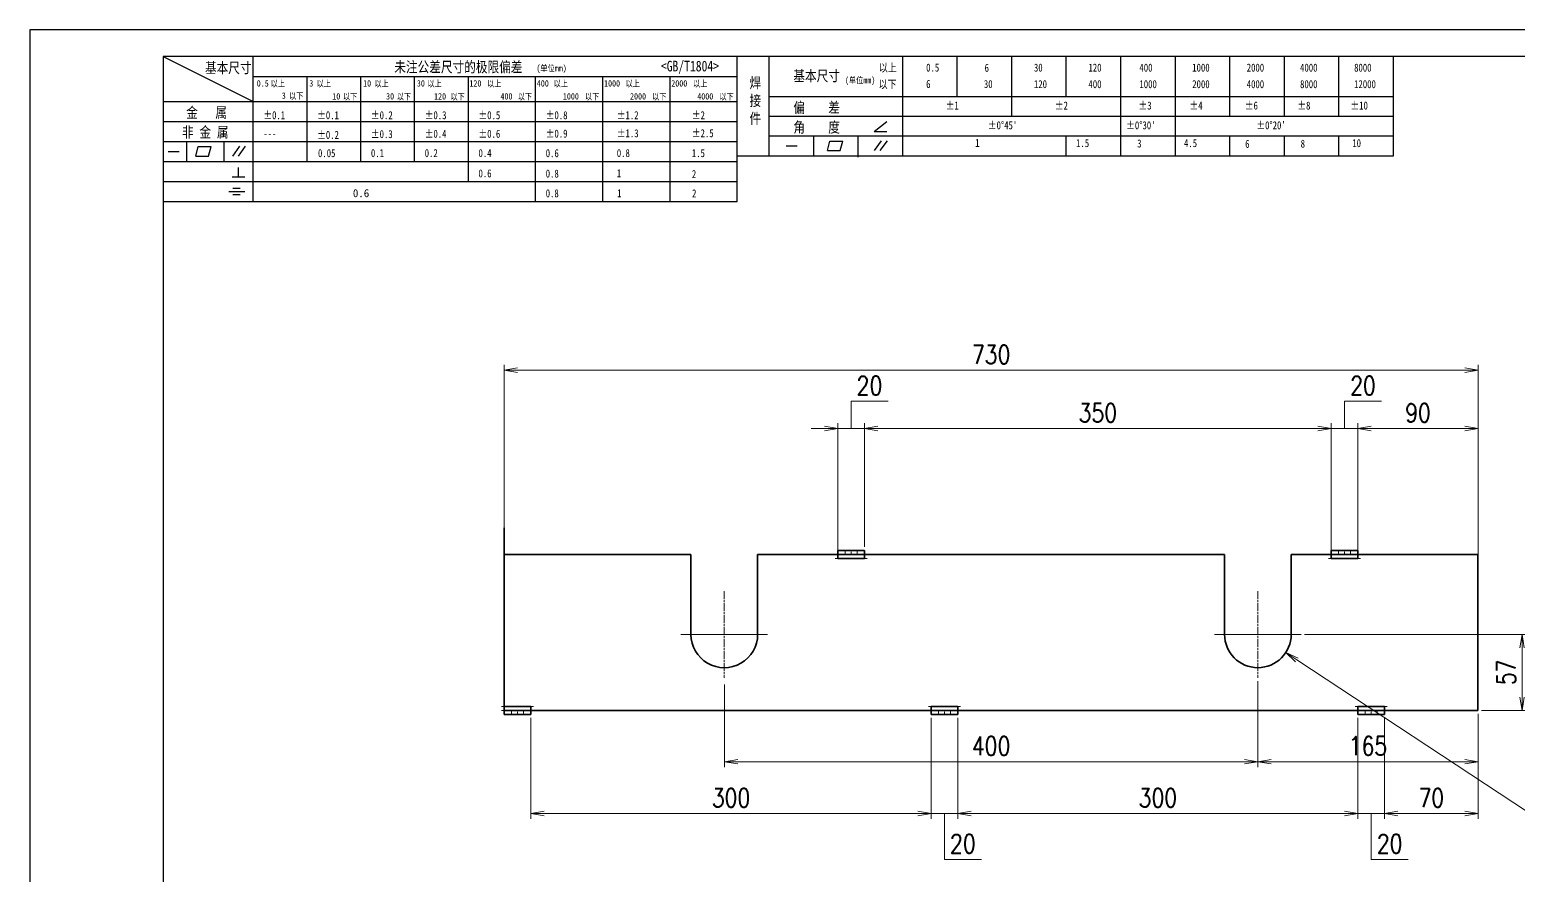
# Model space of a CAD drawing. Header units: millimetres. Extents: x 365448 to 367128, y -97739 to -95822.
# Drawn here: x 365448 to 366564, y -97185 to -96551 of the extents above; entities that cross this region are included whole.
import ezdxf

# ---------------------------------------------------------------- set-up
doc = ezdxf.new("R2010")
doc.units = ezdxf.units.MM
doc.header["$PDMODE"] = 35
doc.header["$PDSIZE"] = 5
doc.linetypes.add('AM_ISO02W050x2', pattern=[3.75, 3, -0.75])
doc.linetypes.add('AM_ISO08W050x2', pattern=[9, 6, -0.75, 1.5, -0.75])
for name, color, linetype, lineweight in [('CENTER', 2, 'AM_ISO08W050x2', 15), ('DIM', 3, 'Continuous', 20), ('DRAWING', 7, 'Continuous', 35), ('HIDDEN', 1, 'AM_ISO02W050x2', 18), ('图框', 7, 'Continuous', 15)]:
    doc.layers.add(name, color=color, linetype=linetype, lineweight=lineweight)
doc.layers.add('图\\M+19E79\\M+195B6\\M+18E9A', color=7, linetype='Continuous')
doc.styles.add('DIM', font='romans.shx', dxfattribs={"width": 0.8, "bigfont": 'bigfont.shx'})
doc.styles.add('国标', font='simfang.ttf', dxfattribs={"width": 0.8})
doc.dimstyles.new('DEH 1-4$0', dxfattribs={"dimscale": 4, "dimtxt": 3.5, "dimasz": 2.5, "dimexe": 1, "dimexo": 0.625, "dimgap": 1.2, "dimtad": 3, "dimtoh": 1, "dimdsep": 46, "dimtxsty": 'DIM', "dimblk": 'OPEN', "dimcen": 0, "dimclrd": 8, "dimclre": 8, "dimclrt": 2, "dimazin": 2, "dimtfac": 0.5, "dimtmove": 0, "dimatfit": 3, "dimldrblk": 'OPEN', "dimfxl": 0, "dimtolj": 2, "dimlwd": 13, "dimlwe": 13, "dimarcsym": 0})
doc.dimstyles.new('DEH 1-4$4', dxfattribs={"dimscale": 4, "dimtxt": 3.5, "dimasz": 2.5, "dimexe": 1, "dimexo": 0, "dimgap": 1.2, "dimtad": 3, "dimtih": 1, "dimtoh": 1, "dimdsep": 46, "dimtxsty": 'DIM', "dimblk": 'OPEN', "dimcen": 0, "dimclrd": 8, "dimclre": 8, "dimclrt": 2, "dimazin": 2, "dimtfac": 0.5, "dimtofl": 0, "dimtmove": 0, "dimatfit": 3, "dimldrblk": 'OPEN', "dimfxl": 0, "dimtolj": 2, "dimlwd": 13, "dimlwe": 13, "dimarcsym": 0})

# ---------------------------------------------------------------- blocks, each defined once
blk = doc.blocks.new('GZDEH零件A3图框V01版')
at = {"layer": 'Defpoints', "linetype": 'Continuous'}
for p, q in [((2857.49, -1549.46), (2857.49, -1846.46)), ((3277.49, -1549.46), (2857.49, -1549.46))]:
    blk.add_line(p, q, dxfattribs=at)
at = {"layer": '图\\M+19E79\\M+195B6\\M+18E9A', "linetype": 'Continuous', "lineweight": 30}
for p, q in [((2882.49, -1554.46), (2882.49, -1832.96)), ((3272.49, -1554.46), (2882.49, -1554.46))]:
    blk.add_line(p, q, dxfattribs=at)
at = {"layer": '图\\M+19E79\\M+195B6\\M+18E9A', "color": 9}
for p, q in [((2882.49, -1554.46), (2899.37, -1562.92)), ((2899.37, -1581.67), (2899.37, -1554.46)), ((2990.09, -1581.67), (2990.09, -1554.46)), ((2996.09, -1573.08), (2996.09, -1554.46)), ((3021.09, -1561.98), (3021.09, -1554.46)), ((3031.31, -1561.98), (3031.31, -1554.46)), ((3041.53, -1561.98), (3041.53, -1554.46)), ((3051.75, -1561.98), (3051.75, -1554.46)), ((3061.98, -1561.98), (3061.98, -1554.46)), ((3072.2, -1561.98), (3072.2, -1554.46)), ((3082.42, -1561.98), (3082.42, -1554.46)), ((3092.64, -1561.98), (3092.64, -1554.46)), ((3102.86, -1561.98), (3102.86, -1554.46)), ((3113.09, -1573.08), (3113.09, -1554.46)), ((2899.37, -1558.24), (2990.09, -1558.24)), ((2909.45, -1574.17), (2909.45, -1558.24)), ((2919.53, -1574.17), (2919.53, -1558.24)), ((2929.61, -1574.17), (2929.61, -1558.24)), ((2939.69, -1577.92), (2939.69, -1558.24)), ((2952.29, -1581.67), (2952.29, -1558.24)), ((2964.89, -1581.67), (2964.89, -1558.24)), ((2977.49, -1581.67), (2977.49, -1558.24)), ((2996.09, -1561.98), (3113.09, -1561.98)), ((3021.09, -1573.08), (3021.09, -1561.98)), ((3041.53, -1565.68), (3041.53, -1561.98)), ((3061.98, -1573.08), (3061.98, -1561.98)), ((3072.2, -1573.08), (3072.2, -1561.98)), ((3082.42, -1565.68), (3082.42, -1561.98)), ((3092.64, -1565.68), (3092.64, -1561.98)), ((3102.86, -1565.68), (3102.86, -1561.98)), ((2882.49, -1562.92), (2990.09, -1562.92)), ((2882.49, -1566.67), (2990.09, -1566.67)), ((2996.09, -1565.68), (3113.09, -1565.68)), ((3015.75, -1568.51), (3018.15, -1566.66)), ((2882.49, -1570.42), (2990.09, -1570.42)), ((2886.92, -1574.12), (2886.92, -1570.42)), ((2893.91, -1574.12), (2893.91, -1570.42)), ((2996.09, -1569.38), (3113.09, -1569.38)), ((3004.42, -1573.08), (3004.42, -1569.38)), ((3006.97, -1572.12), (3007.45, -1570.33)), ((3007.45, -1570.33), (3009.86, -1570.33)), ((3009.39, -1572.12), (3009.86, -1570.33)), ((3012.75, -1573.08), (3012.75, -1569.38)), ((3015.75, -1568.51), (3018.15, -1568.51)), ((3015.81, -1572.12), (3017.15, -1570.26)), ((3016.89, -1572.12), (3018.23, -1570.26)), ((3051.75, -1573.08), (3051.75, -1569.38)), ((3082.42, -1573.08), (3082.42, -1569.48)), ((3092.64, -1573.08), (3092.64, -1569.38)), ((3102.86, -1573.08), (3102.86, -1569.38)), ((2883.43, -1572.27), (2885.49, -1572.27)), ((2888.59, -1573.16), (2889.07, -1571.37)), ((2888.59, -1573.16), (2891, -1573.16)), ((2889.07, -1571.37), (2891.48, -1571.37)), ((2891, -1573.16), (2891.48, -1571.37)), ((2895.52, -1573.16), (2896.85, -1571.3)), ((2896.6, -1573.16), (2897.94, -1571.3)), ((2990.09, -1573.08), (3113.09, -1573.08)), ((2999.26, -1571.23), (3001.32, -1571.23)), ((3006.97, -1572.12), (3009.39, -1572.12)), ((3012.75, -1573.33), (3012.75, -1573.08)), ((2882.49, -1574.17), (2990.09, -1574.17)), ((2896.58, -1577.05), (2896.58, -1575.28)), ((2882.49, -1577.92), (2990.09, -1577.92)), ((2895.42, -1577.05), (2897.81, -1577.05)), ((2882.49, -1581.67), (2990.09, -1581.67)), ((2894.79, -1579.77), (2897.77, -1579.77)), ((2895.57, -1579.17), (2896.92, -1579.17)), ((2895.57, -1580.37), (2896.93, -1580.37))]:
    blk.add_line(p, q, dxfattribs=at)
at = {"layer": '图\\M+19E79\\M+195B6\\M+18E9A', "color": 9, "style": '国标', "width": 0.8}
for s, height, p in [('基本尺寸', 2, (2890.33, -1557.58)), ('未注公差尺寸的极限偏差', 2, (2925.81, -1557.44)), ('<GB/T1804>', 2, (2975.78, -1557.27)), ('以上', 1.5, (3016.64, -1557.33)), ('0.5', 1.5, (3025.49, -1557.3)), ('6', 1.5, (3036.45, -1557.34)), ('30', 1.5, (3045.69, -1557.31)), ('120', 1.5, (3055.91, -1557.31)), ('400', 1.5, (3065.46, -1557.31)), ('1000', 1.5, (3075.36, -1557.31)), ('2000', 1.5, (3085.57, -1557.31)), ('4000', 1.5, (3095.57, -1557.31)), ('8000', 1.5, (3105.7, -1557.31)), ('30', 1.2, (2930.04, -1560.11)), ('基本尺寸', 2, (3000.6, -1559.1)), ('以下', 1.5, (3016.58, -1560.43)), ('6', 1.5, (3025.49, -1560.38)), ('30', 1.5, (3036.31, -1560.39)), ('120', 1.5, (3045.69, -1560.41)), ('400', 1.5, (3055.91, -1560.41)), ('1000', 1.5, (3065.46, -1560.41)), ('2000', 1.5, (3075.36, -1560.41)), ('4000', 1.5, (3085.57, -1560.41)), ('8000', 1.5, (3095.57, -1560.41)), ('12000', 1.5, (3105.7, -1560.41)), ('金   属', 2, (2886.82, -1565.98)), ('±0.1', 1.5, (2901.27, -1566.23)), ('±0.1', 1.5, (2911.35, -1566.23)), ('±0.2', 1.5, (2921.43, -1566.23)), ('±0.3', 1.5, (2931.51, -1566.23)), ('±0.5', 1.5, (2941.59, -1566.23)), ('±0.8', 1.5, (2954.19, -1566.23)), ('±1.2', 1.5, (2967.51, -1566.23)), ('±2', 1.5, (2981.58, -1566.23)), ('偏    差', 2, (3000.6, -1565.04)), ('±1', 1.5, (3029.16, -1564.42)), ('±2', 1.5, (3049.61, -1564.42)), ('±3', 1.5, (3065.3, -1564.42)), ('±4', 1.5, (3074.85, -1564.42)), ('±6', 1.5, (3085.22, -1564.42)), ('±8', 1.5, (3095.06, -1564.42)), ('±10', 1.5, (3105.02, -1564.42)), ('非 金 属', 2, (2886.02, -1569.65)), ('角    度', 2, (3000.6, -1568.74)), ("±0%%D45'", 1.5, (3037.06, -1568.12)), ("±0%%D30'", 1.5, (3062.98, -1568.12)), ("±0%%D20'", 1.5, (3087.38, -1568.12)), ('---', 1.5, (2901.27, -1569.65)), ('±0.2', 1.5, (2911.35, -1569.92)), ('±0.3', 1.5, (2921.43, -1569.77)), ('±0.4', 1.5, (2931.51, -1569.71)), ('±0.6', 1.5, (2941.59, -1569.71)), ('±0.9', 1.5, (2954.19, -1569.68)), ('±1.3', 1.5, (2967.51, -1569.62)), ('±2.5', 1.5, (2981.58, -1569.61)), ('1', 1.5, (3034.69, -1571.43)), ('1.5', 1.5, (3053.59, -1571.46)), ('3', 1.5, (3065.05, -1571.53)), ('4.5', 1.5, (3073.82, -1571.46)), ('6', 1.5, (3085.28, -1571.6)), ('8', 1.5, (3095.68, -1571.56)), ('10', 1.5, (3105.36, -1571.47)), ('0.1', 1.5, (2921.43, -1573.34)), ('0.2', 1.5, (2931.51, -1573.33)), ('0.4', 1.5, (2941.59, -1573.33)), ('0.6', 1.5, (2954.19, -1573.35)), ('0.8', 1.5, (2967.51, -1573.33)), ('1.5', 1.5, (2981.58, -1573.34)), ('0.6', 1.5, (2941.59, -1577.14)), ('0.8', 1.5, (2954.19, -1577.17)), ('1', 1.5, (2967.51, -1577.12)), ('2', 1.5, (2981.58, -1577.26)), ('0.8', 1.5, (2954.19, -1580.87)), ('1', 1.5, (2967.59, -1580.86)), ('2', 1.5, (2981.62, -1580.89))]:
    blk.add_text(s, height=height, dxfattribs=at).set_placement(p)
at = {"layer": '图\\M+19E79\\M+195B6\\M+18E9A', "color": 9, "lineweight": 15, "style": '国标', "width": 0.8}
for s, p in [('(单位mm)', (2952.44, -1557.27)), ('0.5', (2900.03, -1560.11)), ('以上', (2902.64, -1560.16)), ('3', (2909.88, -1560.11)), ('以上', (2911.25, -1560.16)), ('10', (2919.96, -1560.11)), ('以上', (2922.09, -1560.16)), ('以上', (2932.02, -1560.16)), ('120', (2939.88, -1560.11)), ('以上', (2943.21, -1560.16)), ('400', (2952.52, -1560.11)), ('以上', (2955.68, -1560.16)), ('1000', (2965.12, -1560.11)), ('以上', (2969.16, -1560.16)), ('2000', (2977.72, -1560.11)), ('以上', (2981.8, -1560.16)), ('(单位mm)', (3010.27, -1559.51)), ('3', (2904.73, -1562.41)), ('以下', (2906.1, -1562.46)), ('10', (2914.19, -1562.54)), ('以下', (2916.18, -1562.59)), ('30', (2924.27, -1562.54)), ('以下', (2926.26, -1562.59)), ('120', (2933.26, -1562.54)), ('以下', (2936.34, -1562.59)), ('400', (2945.7, -1562.54)), ('以下', (2948.94, -1562.59)), ('1000', (2957.41, -1562.54)), ('以下', (2961.54, -1562.59)), ('2000', (2969.99, -1562.54)), ('以下', (2974.14, -1562.59)), ('4000', (2982.59, -1562.54)), ('以下', (2986.74, -1562.59))]:
    blk.add_text(s, height=1.2, dxfattribs=at).set_placement(p)
at = {"layer": '图\\M+19E79\\M+195B6\\M+18E9A', "color": 9, "lineweight": 13, "style": '国标'}
blk.add_text('0.6', height=1.5, dxfattribs=at).set_placement((2918.05, -1580.85))
at = {"layer": '图\\M+19E79\\M+195B6\\M+18E9A', "color": 9, "style": '国标'}
for s, insert, char_height, width, attachment_point in [('焊\\P接\\P件', (2992.39, -1558.41), 2, 3.1877, 1), ('0.05', (2911.51, -1573.37), 1.5, 5.1982, 7)]:
    blk.add_mtext(s, dxfattribs=dict(at, insert=insert, char_height=char_height, width=width, attachment_point=attachment_point))
blk = doc.blocks.new('_Open')
at = {"color": 0, "linetype": 'ByBlock', "lineweight": -2}
for p, q in [((-1, 0.17), (0, 0)), ((-1, -0.17), (0, 0)), ((0, 0), (-1, 0))]:
    blk.add_line(p, q, dxfattribs=at)
blk = doc.blocks.new('*D6')
at = {"layer": 'Defpoints', "color": 0, "transparency": 16777216}
for p in [(365804, -96806.2), (365804, -96956.7), (366534, -96956.7)]:
    blk.add_point(p, dxfattribs=at)
at = {"layer": 'DIM', "color": 8, "lineweight": 13, "transparency": 16777216}
for p, q in [((365804, -96954.2), (365804, -96802.2)), ((366524, -96806.2), (365814, -96806.2)), ((366534, -96954.2), (366534, -96802.2))]:
    blk.add_line(p, q, dxfattribs=at)
at = {"layer": 'DIM', "color": 8, "lineweight": 13, "transparency": 16777216, "xscale": 10, "yscale": 10, "zscale": 10, "rotation": 180}
blk.add_blockref('_Open', (365804, -96806.2), dxfattribs=at)
at = {"layer": 'DIM', "color": 8, "lineweight": 13, "transparency": 16777216, "xscale": 10, "yscale": 10, "zscale": 10}
blk.add_blockref('_Open', (366534, -96806.2), dxfattribs=at)
at = {"layer": 'DIM', "color": 2, "transparency": 16777216, "insert": (366169, -96794.4), "char_height": 14, "attachment_point": 5, "style": 'DIM'}
blk.add_mtext('\\A2;730', dxfattribs=at)
blk = doc.blocks.new('*D7')
at = {"layer": 'Defpoints', "color": 0, "transparency": 16777216}
for p in [(366444, -96849.9), (366444, -96943.7), (366534, -96956.7)]:
    blk.add_point(p, dxfattribs=at)
at = {"layer": 'DIM', "color": 8, "lineweight": 13, "transparency": 16777216}
for p, q in [((366444, -96941.2), (366444, -96845.9)), ((366534, -96954.2), (366534, -96845.9)), ((366524, -96849.9), (366454, -96849.9))]:
    blk.add_line(p, q, dxfattribs=at)
at = {"layer": 'DIM', "color": 8, "lineweight": 13, "transparency": 16777216, "xscale": 10, "yscale": 10, "zscale": 10, "rotation": 180}
blk.add_blockref('_Open', (366444, -96849.9), dxfattribs=at)
at = {"layer": 'DIM', "color": 8, "lineweight": 13, "transparency": 16777216, "xscale": 10, "yscale": 10, "zscale": 10}
blk.add_blockref('_Open', (366534, -96849.9), dxfattribs=at)
at = {"layer": 'DIM', "color": 2, "transparency": 16777216, "insert": (366489, -96838.1), "char_height": 14, "attachment_point": 5, "style": 'DIM'}
blk.add_mtext('\\A2;90', dxfattribs=at)
blk = doc.blocks.new('*D8')
at = {"layer": 'Defpoints', "color": 0, "transparency": 16777216}
for p in [(366424, -96849.9), (366424, -96943.7), (366444, -96943.7)]:
    blk.add_point(p, dxfattribs=at)
at = {"layer": 'DIM', "color": 8, "lineweight": 13, "transparency": 16777216}
for p, q in [((366434, -96849.9), (366434, -96829.5)), ((366434, -96829.5), (366461.7, -96829.5)), ((366424, -96941.2), (366424, -96845.9)), ((366444, -96941.2), (366444, -96845.9)), ((366414, -96849.9), (366404, -96849.9)), ((366444, -96849.9), (366424, -96849.9)), ((366444, -96849.9), (366424, -96849.9)), ((366454, -96849.9), (366464, -96849.9))]:
    blk.add_line(p, q, dxfattribs=at)
at = {"layer": 'DIM', "color": 8, "lineweight": 13, "transparency": 16777216, "xscale": 10, "yscale": 10, "zscale": 10}
blk.add_blockref('_Open', (366424, -96849.9), dxfattribs=at)
at = {"layer": 'DIM', "color": 8, "lineweight": 13, "transparency": 16777216, "xscale": 10, "yscale": 10, "zscale": 10, "rotation": 180}
blk.add_blockref('_Open', (366444, -96849.9), dxfattribs=at)
at = {"layer": 'DIM', "color": 2, "transparency": 16777216, "insert": (366447.8, -96817.7), "char_height": 14, "attachment_point": 5, "style": 'DIM'}
blk.add_mtext('\\A2;20', dxfattribs=at)
blk = doc.blocks.new('*D9')
at = {"layer": 'Defpoints', "color": 0, "transparency": 16777216}
for p in [(366074, -96849.9), (366074, -96941.2), (366424, -96943.7)]:
    blk.add_point(p, dxfattribs=at)
at = {"layer": 'DIM', "color": 8, "lineweight": 13, "transparency": 16777216}
for p, q in [((366074, -96938.7), (366074, -96845.9)), ((366424, -96941.2), (366424, -96845.9)), ((366414, -96849.9), (366084, -96849.9))]:
    blk.add_line(p, q, dxfattribs=at)
at = {"layer": 'DIM', "color": 8, "lineweight": 13, "transparency": 16777216, "xscale": 10, "yscale": 10, "zscale": 10, "rotation": 180}
blk.add_blockref('_Open', (366074, -96849.9), dxfattribs=at)
at = {"layer": 'DIM', "color": 8, "lineweight": 13, "transparency": 16777216, "xscale": 10, "yscale": 10, "zscale": 10}
blk.add_blockref('_Open', (366424, -96849.9), dxfattribs=at)
at = {"layer": 'DIM', "color": 2, "transparency": 16777216, "insert": (366249, -96838.1), "char_height": 14, "attachment_point": 5, "style": 'DIM'}
blk.add_mtext('\\A2;350', dxfattribs=at)
blk = doc.blocks.new('*D10')
at = {"layer": 'Defpoints', "color": 0, "transparency": 16777216}
for p in [(366054, -96849.9), (366054, -96943.7), (366074, -96941.2)]:
    blk.add_point(p, dxfattribs=at)
at = {"layer": 'DIM', "color": 8, "lineweight": 13, "transparency": 16777216}
for p, q in [((366064, -96849.9), (366064, -96829.5)), ((366064, -96829.5), (366091.7, -96829.5)), ((366054, -96941.2), (366054, -96845.9)), ((366074, -96938.7), (366074, -96845.9)), ((366044, -96849.9), (366034, -96849.9)), ((366074, -96849.9), (366054, -96849.9)), ((366074, -96849.9), (366054, -96849.9)), ((366084, -96849.9), (366094, -96849.9))]:
    blk.add_line(p, q, dxfattribs=at)
at = {"layer": 'DIM', "color": 8, "lineweight": 13, "transparency": 16777216, "xscale": 10, "yscale": 10, "zscale": 10}
blk.add_blockref('_Open', (366054, -96849.9), dxfattribs=at)
at = {"layer": 'DIM', "color": 8, "lineweight": 13, "transparency": 16777216, "xscale": 10, "yscale": 10, "zscale": 10, "rotation": 180}
blk.add_blockref('_Open', (366074, -96849.9), dxfattribs=at)
at = {"layer": 'DIM', "color": 2, "transparency": 16777216, "insert": (366077.8, -96817.7), "char_height": 14, "attachment_point": 5, "style": 'DIM'}
blk.add_mtext('\\A2;20', dxfattribs=at)
blk = doc.blocks.new('*D11')
at = {"layer": 'Defpoints', "color": 0, "transparency": 16777216}
for p in [(366464, -97064.3), (366534, -97061.3), (366464, -97138.7)]:
    blk.add_point(p, dxfattribs=at)
at = {"layer": 'DIM', "color": 8, "lineweight": 13, "transparency": 16777216}
for p, q in [((366464, -97066.8), (366464, -97142.7)), ((366534, -97063.8), (366534, -97142.7)), ((366524, -97138.7), (366474, -97138.7))]:
    blk.add_line(p, q, dxfattribs=at)
at = {"layer": 'DIM', "color": 8, "lineweight": 13, "transparency": 16777216, "xscale": 10, "yscale": 10, "zscale": 10, "rotation": 180}
blk.add_blockref('_Open', (366464, -97138.7), dxfattribs=at)
at = {"layer": 'DIM', "color": 8, "lineweight": 13, "transparency": 16777216, "xscale": 10, "yscale": 10, "zscale": 10}
blk.add_blockref('_Open', (366534, -97138.7), dxfattribs=at)
at = {"layer": 'DIM', "color": 2, "transparency": 16777216, "insert": (366499, -97126.9), "char_height": 14, "attachment_point": 5, "style": 'DIM'}
blk.add_mtext('\\A2;70', dxfattribs=at)
blk = doc.blocks.new('*D12')
at = {"layer": 'Defpoints', "color": 0, "transparency": 16777216}
for p in [(366444, -97064.3), (366464, -97064.3), (366444, -97138.7)]:
    blk.add_point(p, dxfattribs=at)
at = {"layer": 'DIM', "color": 8, "lineweight": 13, "transparency": 16777216}
for p, q in [((366444, -97066.8), (366444, -97142.7)), ((366464, -97066.8), (366464, -97142.7)), ((366434, -97138.7), (366424, -97138.7)), ((366464, -97138.7), (366444, -97138.7)), ((366464, -97138.7), (366444, -97138.7)), ((366454, -97138.7), (366454, -97173.1)), ((366474, -97138.7), (366484, -97138.7)), ((366454, -97173.1), (366481.7, -97173.1))]:
    blk.add_line(p, q, dxfattribs=at)
at = {"layer": 'DIM', "color": 8, "lineweight": 13, "transparency": 16777216, "xscale": 10, "yscale": 10, "zscale": 10}
blk.add_blockref('_Open', (366444, -97138.7), dxfattribs=at)
at = {"layer": 'DIM', "color": 8, "lineweight": 13, "transparency": 16777216, "xscale": 10, "yscale": 10, "zscale": 10, "rotation": 180}
blk.add_blockref('_Open', (366464, -97138.7), dxfattribs=at)
at = {"layer": 'DIM', "color": 2, "transparency": 16777216, "insert": (366467.8, -97161.3), "char_height": 14, "attachment_point": 5, "style": 'DIM'}
blk.add_mtext('\\A2;20', dxfattribs=at)
blk = doc.blocks.new('*D13')
at = {"layer": 'Defpoints', "color": 0, "transparency": 16777216}
for p in [(366144, -97064.3), (366444, -97064.3), (366144, -97138.7)]:
    blk.add_point(p, dxfattribs=at)
at = {"layer": 'DIM', "color": 8, "lineweight": 13, "transparency": 16777216}
for p, q in [((366144, -97066.8), (366144, -97142.7)), ((366444, -97066.8), (366444, -97142.7)), ((366434, -97138.7), (366154, -97138.7))]:
    blk.add_line(p, q, dxfattribs=at)
at = {"layer": 'DIM', "color": 8, "lineweight": 13, "transparency": 16777216, "xscale": 10, "yscale": 10, "zscale": 10, "rotation": 180}
blk.add_blockref('_Open', (366144, -97138.7), dxfattribs=at)
at = {"layer": 'DIM', "color": 8, "lineweight": 13, "transparency": 16777216, "xscale": 10, "yscale": 10, "zscale": 10}
blk.add_blockref('_Open', (366444, -97138.7), dxfattribs=at)
at = {"layer": 'DIM', "color": 2, "transparency": 16777216, "insert": (366294, -97126.9), "char_height": 14, "attachment_point": 5, "style": 'DIM'}
blk.add_mtext('\\A2;300', dxfattribs=at)
blk = doc.blocks.new('*D14')
at = {"layer": 'Defpoints', "color": 0, "transparency": 16777216}
for p in [(366124, -97064.3), (366144, -97064.3), (366124, -97138.7)]:
    blk.add_point(p, dxfattribs=at)
at = {"layer": 'DIM', "color": 8, "lineweight": 13, "transparency": 16777216}
for p, q in [((366124, -97066.8), (366124, -97142.7)), ((366144, -97066.8), (366144, -97142.7)), ((366114, -97138.7), (366104, -97138.7)), ((366144, -97138.7), (366124, -97138.7)), ((366144, -97138.7), (366124, -97138.7)), ((366134, -97138.7), (366134, -97173.1)), ((366154, -97138.7), (366164, -97138.7)), ((366134, -97173.1), (366161.7, -97173.1))]:
    blk.add_line(p, q, dxfattribs=at)
at = {"layer": 'DIM', "color": 8, "lineweight": 13, "transparency": 16777216, "xscale": 10, "yscale": 10, "zscale": 10}
blk.add_blockref('_Open', (366124, -97138.7), dxfattribs=at)
at = {"layer": 'DIM', "color": 8, "lineweight": 13, "transparency": 16777216, "xscale": 10, "yscale": 10, "zscale": 10, "rotation": 180}
blk.add_blockref('_Open', (366144, -97138.7), dxfattribs=at)
at = {"layer": 'DIM', "color": 2, "transparency": 16777216, "insert": (366147.8, -97161.3), "char_height": 14, "attachment_point": 5, "style": 'DIM'}
blk.add_mtext('\\A2;20', dxfattribs=at)
blk = doc.blocks.new('*D15')
at = {"layer": 'Defpoints', "color": 0, "transparency": 16777216}
for p in [(365824, -97064.3), (366124, -97064.3), (365824, -97138.7)]:
    blk.add_point(p, dxfattribs=at)
at = {"layer": 'DIM', "color": 8, "lineweight": 13, "transparency": 16777216}
for p, q in [((365824, -97066.8), (365824, -97142.7)), ((366124, -97066.8), (366124, -97142.7)), ((366114, -97138.7), (365834, -97138.7))]:
    blk.add_line(p, q, dxfattribs=at)
at = {"layer": 'DIM', "color": 8, "lineweight": 13, "transparency": 16777216, "xscale": 10, "yscale": 10, "zscale": 10, "rotation": 180}
blk.add_blockref('_Open', (365824, -97138.7), dxfattribs=at)
at = {"layer": 'DIM', "color": 8, "lineweight": 13, "transparency": 16777216, "xscale": 10, "yscale": 10, "zscale": 10}
blk.add_blockref('_Open', (366124, -97138.7), dxfattribs=at)
at = {"layer": 'DIM', "color": 2, "transparency": 16777216, "insert": (365974, -97126.9), "char_height": 14, "attachment_point": 5, "style": 'DIM'}
blk.add_mtext('\\A2;300', dxfattribs=at)
blk = doc.blocks.new('*D16')
at = {"layer": 'Defpoints', "color": 0, "transparency": 16777216}
for p in [(366369, -97036.8), (366534, -97061.3), (366534, -97099.8)]:
    blk.add_point(p, dxfattribs=at)
at = {"layer": 'DIM', "color": 8, "lineweight": 13, "transparency": 16777216}
for p, q in [((366369, -97039.3), (366369, -97103.8)), ((366534, -97063.8), (366534, -97103.8)), ((366379, -97099.8), (366524, -97099.8))]:
    blk.add_line(p, q, dxfattribs=at)
at = {"layer": 'DIM', "color": 8, "lineweight": 13, "transparency": 16777216, "xscale": 10, "yscale": 10, "zscale": 10, "rotation": 180}
blk.add_blockref('_Open', (366369, -97099.8), dxfattribs=at)
at = {"layer": 'DIM', "color": 8, "lineweight": 13, "transparency": 16777216, "xscale": 10, "yscale": 10, "zscale": 10}
blk.add_blockref('_Open', (366534, -97099.8), dxfattribs=at)
at = {"layer": 'DIM', "color": 2, "transparency": 16777216, "insert": (366451.5, -97088), "char_height": 14, "attachment_point": 5, "style": 'DIM'}
blk.add_mtext('\\A2;165', dxfattribs=at)
blk = doc.blocks.new('*D17')
at = {"layer": 'Defpoints', "color": 0, "transparency": 16777216}
for p in [(365969, -97039.3), (366369, -97039.3), (365969, -97099.8)]:
    blk.add_point(p, dxfattribs=at)
at = {"layer": 'DIM', "color": 8, "lineweight": 13, "transparency": 16777216}
for p, q in [((365969, -97041.8), (365969, -97103.8)), ((366369, -97041.8), (366369, -97103.8)), ((366359, -97099.8), (365979, -97099.8))]:
    blk.add_line(p, q, dxfattribs=at)
at = {"layer": 'DIM', "color": 8, "lineweight": 13, "transparency": 16777216, "xscale": 10, "yscale": 10, "zscale": 10, "rotation": 180}
blk.add_blockref('_Open', (365969, -97099.8), dxfattribs=at)
at = {"layer": 'DIM', "color": 8, "lineweight": 13, "transparency": 16777216, "xscale": 10, "yscale": 10, "zscale": 10}
blk.add_blockref('_Open', (366369, -97099.8), dxfattribs=at)
at = {"layer": 'DIM', "color": 2, "transparency": 16777216, "insert": (366169, -97088), "char_height": 14, "attachment_point": 5, "style": 'DIM'}
blk.add_mtext('\\A2;400', dxfattribs=at)
blk = doc.blocks.new('*D18')
at = {"layer": 'Defpoints', "color": 0, "transparency": 16777216}
for p in [(366369, -97004.3), (366389.8, -97018)]:
    blk.add_point(p, dxfattribs=at)
at = {"layer": 'DIM', "color": 8, "lineweight": 13, "transparency": 16777216}
for p, q in [((366571.8, -97138), (366398.2, -97023.5)), ((366630.5, -97138), (366571.8, -97138))]:
    blk.add_line(p, q, dxfattribs=at)
at = {"layer": 'DIM', "color": 8, "lineweight": 13, "transparency": 16777216, "xscale": 10, "yscale": 10, "zscale": 10, "rotation": 146.6122581976192}
blk.add_blockref('_Open', (366389.8, -97018), dxfattribs=at)
at = {"layer": 'DIM', "color": 2, "transparency": 16777216, "insert": (366603.6, -97126.2), "char_height": 14, "attachment_point": 5, "style": 'DIM'}
blk.add_mtext('\\A2;{\\Fromans,bigfont|c134;2-}R25', dxfattribs=at)
blk = doc.blocks.new('*D27')
at = {"layer": 'Defpoints', "color": 0, "transparency": 16777216}
for p in [(366401.5, -97004.3), (366534, -97061.3), (366567, -97061.3)]:
    blk.add_point(p, dxfattribs=at)
at = {"layer": 'DIM', "color": 8, "lineweight": 13, "transparency": 16777216}
for p, q in [((366404, -97004.3), (366571, -97004.3)), ((366567, -97014.3), (366567, -97051.3)), ((366536.5, -97061.3), (366571, -97061.3))]:
    blk.add_line(p, q, dxfattribs=at)
at = {"layer": 'DIM', "color": 8, "lineweight": 13, "transparency": 16777216, "xscale": 10, "yscale": 10, "zscale": 10}
for p, rotation in [((366567, -97004.3), 90), ((366567, -97061.3), 270)]:
    blk.add_blockref('_Open', p, dxfattribs=dict(at, rotation=rotation))
at = {"layer": 'DIM', "color": 2, "transparency": 16777216, "insert": (366555.2, -97032.8), "char_height": 14, "attachment_point": 5, "rotation": 90, "style": 'DIM'}
blk.add_mtext('\\A2;57', dxfattribs=at)

msp = doc.modelspace()

# ---------------------------------------------------------------- linework, layer by layer
at = {"layer": 'CENTER'}
for p, q in [((366051.956, -96944.262), (366075.956, -96944.262)), ((366051.956, -96944.262), (366075.956, -96944.262)), ((366421.956, -96944.262), (366445.956, -96944.262)), ((366421.956, -96944.262), (366445.956, -96944.262)), ((366075.956, -96947.262), (366051.955, -96947.262)), ((366075.956, -96947.262), (366051.956, -96947.262)), ((366445.956, -96947.262), (366421.955, -96947.262)), ((366445.956, -96947.262), (366421.956, -96947.262)), ((365968.956, -96971.762), (365968.956, -97036.762)), ((365968.956, -96971.762), (365968.956, -97036.762)), ((365968.956, -96971.762), (365968.956, -97036.762)), ((366368.956, -96971.762), (366368.956, -97036.762)), ((366368.956, -96971.762), (366368.956, -97036.762)), ((366368.956, -96971.762), (366368.956, -97036.762)), ((366001.456, -97004.262), (365936.456, -97004.262)), ((366001.456, -97004.262), (365936.456, -97004.262)), ((365936.456, -97004.262), (366001.456, -97004.262)), ((366401.456, -97004.262), (366336.456, -97004.262)), ((366401.456, -97004.262), (366336.456, -97004.262)), ((366336.456, -97004.262), (366401.456, -97004.262)), ((365801.956, -97058.262), (365825.956, -97058.262)), ((365801.956, -97058.262), (365825.956, -97058.262)), ((365801.956, -97058.262), (365825.956, -97058.262)), ((366121.956, -97058.262), (366145.956, -97058.262)), ((366121.956, -97058.262), (366145.956, -97058.262)), ((366121.956, -97058.262), (366145.956, -97058.262)), ((366441.956, -97058.262), (366465.956, -97058.262)), ((366441.956, -97058.262), (366465.956, -97058.262)), ((366441.956, -97058.262), (366465.956, -97058.262)), ((365825.956, -97061.262), (365801.955, -97061.262)), ((365825.956, -97061.262), (365801.955, -97061.262)), ((365825.956, -97061.262), (365801.956, -97061.262)), ((366121.956, -97061.262), (366145.956, -97061.262)), ((366121.956, -97061.262), (366145.956, -97061.262)), ((366121.956, -97061.262), (366145.956, -97061.262)), ((366441.956, -97061.262), (366465.956, -97061.262)), ((366441.956, -97061.262), (366465.956, -97061.262)), ((366441.956, -97061.262), (366465.956, -97061.262))]:
    msp.add_line(p, q, dxfattribs=at)
at = {"layer": 'CENTER', "ltscale": 0.090001}
for p, q in [((366063.956, -96944.562), (366063.956, -96940.962)), ((366063.956, -96944.562), (366063.956, -96940.962)), ((366433.956, -96944.562), (366433.956, -96940.962)), ((366433.956, -96944.562), (366433.956, -96940.962))]:
    msp.add_line(p, q, dxfattribs=at)
at = {"layer": 'CENTER', "ltscale": 0.089999}
for p, q in [((365813.956, -97064.562), (365813.956, -97060.962)), ((365813.956, -97064.562), (365813.956, -97060.962)), ((365813.956, -97064.562), (365813.956, -97060.962)), ((366133.956, -97064.562), (366133.956, -97060.962)), ((366133.956, -97064.562), (366133.956, -97060.962)), ((366133.956, -97064.562), (366133.956, -97060.962)), ((366453.956, -97064.562), (366453.956, -97060.962)), ((366453.956, -97064.562), (366453.956, -97060.962)), ((366453.956, -97064.562), (366453.956, -97060.962))]:
    msp.add_line(p, q, dxfattribs=at)
at = {"layer": 'DRAWING'}
for p, q in [((365803.956, -97061.262), (365803.956, -96924.262)), ((365803.956, -96944.262), (365803.956, -97061.262)), ((365943.956, -96944.262), (365803.956, -96944.262)), ((365803.956, -96944.262), (365803.956, -97058.262)), ((365943.956, -96944.262), (365803.956, -96944.262)), ((365943.956, -97004.262), (365943.956, -96944.262)), ((365943.956, -97004.262), (365943.956, -96944.262)), ((366053.956, -96944.262), (365993.956, -96944.262)), ((365993.956, -97004.262), (365993.956, -96944.262)), ((365993.956, -97004.262), (365993.956, -96944.262)), ((366053.956, -96944.262), (365993.956, -96944.262)), ((366073.956, -96941.262), (366053.956, -96941.262)), ((366053.956, -96941.262), (366073.956, -96941.262)), ((366073.956, -96944.262), (366053.956, -96944.262)), ((366073.956, -96944.262), (366053.956, -96944.262)), ((366343.956, -96944.262), (366073.956, -96944.262)), ((366343.956, -96944.262), (366073.956, -96944.262)), ((366343.956, -97004.262), (366343.956, -96944.262)), ((366343.956, -97004.262), (366343.956, -96944.262)), ((366423.956, -96944.262), (366393.956, -96944.262)), ((366393.956, -97004.262), (366393.956, -96944.262)), ((366393.956, -97004.262), (366393.956, -96944.262)), ((366423.956, -96944.262), (366393.956, -96944.262)), ((366443.956, -96941.262), (366423.956, -96941.262)), ((366423.956, -96941.262), (366443.956, -96941.262)), ((366443.956, -96944.262), (366423.956, -96944.262)), ((366443.956, -96944.262), (366423.956, -96944.262)), ((366533.956, -96944.262), (366443.956, -96944.262)), ((366533.956, -96944.262), (366443.956, -96944.262)), ((366533.956, -97061.262), (366533.956, -96944.262)), ((366533.956, -97061.262), (366533.956, -96944.262)), ((366073.956, -96947.262), (366053.956, -96947.262)), ((366443.956, -96947.262), (366423.956, -96947.262)), ((365803.956, -97058.262), (365823.956, -97058.262)), ((366143.956, -97058.262), (366123.956, -97058.262)), ((366463.956, -97058.262), (366443.956, -97058.262)), ((365823.956, -97061.262), (365803.956, -97061.262)), ((365823.956, -97061.262), (365803.956, -97061.262)), ((365803.956, -97061.262), (365823.956, -97061.262)), ((365823.956, -97064.262), (365803.956, -97064.262)), ((365823.956, -97064.262), (365803.956, -97064.262)), ((365803.956, -97064.262), (365823.956, -97064.262)), ((365823.956, -97061.262), (366123.956, -97061.262)), ((365823.956, -97061.262), (366123.956, -97061.262)), ((366123.956, -97061.262), (365823.956, -97061.262)), ((366123.956, -97061.262), (366143.956, -97061.262)), ((366123.956, -97061.262), (366143.956, -97061.262)), ((366123.956, -97061.262), (366143.956, -97061.262)), ((366123.956, -97064.262), (366143.956, -97064.262)), ((366123.956, -97064.262), (366143.956, -97064.262)), ((366143.956, -97064.262), (366123.956, -97064.262)), ((366143.956, -97061.262), (366443.956, -97061.262)), ((366143.956, -97061.262), (366443.956, -97061.262)), ((366443.956, -97061.262), (366143.956, -97061.262)), ((366443.956, -97061.262), (366463.956, -97061.262)), ((366443.956, -97061.262), (366463.956, -97061.262)), ((366443.956, -97061.262), (366463.956, -97061.262)), ((366443.956, -97064.262), (366463.956, -97064.262)), ((366443.956, -97064.262), (366463.956, -97064.262)), ((366463.956, -97064.262), (366443.956, -97064.262)), ((366463.956, -97061.262), (366533.956, -97061.262)), ((366463.956, -97061.262), (366533.956, -97061.262)), ((366533.956, -97061.262), (366463.956, -97061.262))]:
    msp.add_line(p, q, dxfattribs=at)
at = {"layer": 'DRAWING', "ltscale": 0.075}
for p, q in [((366053.956, -96944.262), (366053.956, -96941.262)), ((366053.956, -96941.262), (366053.956, -96944.262)), ((366053.956, -96944.262), (366053.956, -96947.262)), ((366073.956, -96944.262), (366073.956, -96941.262)), ((366073.956, -96941.262), (366073.956, -96944.262)), ((366073.956, -96944.262), (366073.956, -96947.262)), ((366423.956, -96944.262), (366423.956, -96941.262)), ((366423.956, -96941.262), (366423.956, -96944.262)), ((366423.956, -96944.262), (366423.956, -96947.262)), ((366443.956, -96944.262), (366443.956, -96941.262)), ((366443.956, -96941.262), (366443.956, -96944.262)), ((366443.956, -96944.262), (366443.956, -96947.262)), ((365803.956, -97061.262), (365803.956, -97058.262)), ((365823.956, -97061.262), (365823.956, -97058.262)), ((366123.956, -97058.262), (366123.956, -97061.262)), ((366143.956, -97061.262), (366143.956, -97058.262)), ((366443.956, -97058.262), (366443.956, -97061.262)), ((366463.956, -97061.262), (366463.956, -97058.262)), ((365803.956, -97061.262), (365803.956, -97064.262)), ((365803.956, -97061.262), (365803.956, -97064.262)), ((365803.956, -97061.262), (365803.956, -97064.262)), ((365823.956, -97061.262), (365823.956, -97064.262)), ((365823.956, -97061.262), (365823.956, -97064.262)), ((365823.956, -97061.262), (365823.956, -97064.262)), ((366123.956, -97064.262), (366123.956, -97061.262)), ((366123.956, -97064.262), (366123.956, -97061.262)), ((366123.956, -97061.262), (366123.956, -97064.262)), ((366143.956, -97061.262), (366143.956, -97064.262)), ((366143.956, -97061.262), (366143.956, -97064.262)), ((366143.956, -97061.262), (366143.956, -97064.262)), ((366443.956, -97064.262), (366443.956, -97061.262)), ((366443.956, -97064.262), (366443.956, -97061.262)), ((366443.956, -97061.262), (366443.956, -97064.262)), ((366463.956, -97061.262), (366463.956, -97064.262)), ((366463.956, -97061.262), (366463.956, -97064.262)), ((366463.956, -97061.262), (366463.956, -97064.262))]:
    msp.add_line(p, q, dxfattribs=at)
at = {"layer": 'DRAWING'}
for centre, start, end in [((365968.956, -97004.262), 179.999995, 0), ((365968.956, -97004.262), 179.999995, 0), ((365968.956, -97004.262), 180, 0.000005), ((366368.956, -97004.262), 180.000005, 0), ((366368.956, -97004.262), 180.000005, 0), ((366368.956, -97004.262), 180, 359.999995)]:
    msp.add_arc(centre, 25, start, end, dxfattribs=at)
at = {"layer": 'HIDDEN'}
for p, q in [((366073.956, -96944.262), (366053.956, -96944.262)), ((366073.956, -96944.262), (366053.956, -96944.262)), ((366443.956, -96944.262), (366423.956, -96944.262)), ((366443.956, -96944.262), (366423.956, -96944.262)), ((366073.956, -96947.262), (366053.956, -96947.262)), ((366443.956, -96947.262), (366423.956, -96947.262)), ((365803.956, -97058.262), (365823.956, -97058.262)), ((365803.956, -97058.262), (365823.956, -97058.262)), ((366143.956, -97058.262), (366123.956, -97058.262)), ((366143.956, -97058.262), (366123.956, -97058.262)), ((366463.956, -97058.262), (366443.956, -97058.262)), ((366463.956, -97058.262), (366443.956, -97058.262)), ((365803.956, -97061.262), (365823.956, -97061.262)), ((365803.956, -97061.262), (365823.956, -97061.262)), ((365823.956, -97061.262), (365803.956, -97061.262)), ((366123.956, -97061.262), (366143.956, -97061.262)), ((366123.956, -97061.262), (366143.956, -97061.262)), ((366123.956, -97061.262), (366143.956, -97061.262)), ((366443.956, -97061.262), (366463.956, -97061.262)), ((366443.956, -97061.262), (366463.956, -97061.262)), ((366443.956, -97061.262), (366463.956, -97061.262))]:
    msp.add_line(p, q, dxfattribs=at)
at = {"layer": 'HIDDEN', "ltscale": 0.075}
for p, q in [((366053.956, -96944.262), (366053.956, -96947.262)), ((366059.456, -96944.262), (366059.456, -96941.262)), ((366059.456, -96944.262), (366059.456, -96941.262)), ((366068.456, -96944.262), (366068.456, -96941.262)), ((366068.456, -96944.262), (366068.456, -96941.262)), ((366073.956, -96944.262), (366073.956, -96947.262)), ((366423.956, -96944.262), (366423.956, -96947.262)), ((366429.456, -96944.262), (366429.456, -96941.262)), ((366429.456, -96944.262), (366429.456, -96941.262)), ((366438.456, -96944.262), (366438.456, -96941.262)), ((366438.456, -96944.262), (366438.456, -96941.262)), ((366443.956, -96944.262), (366443.956, -96947.262)), ((365823.956, -97058.262), (365823.956, -97061.262)), ((365823.956, -97058.262), (365823.956, -97061.262)), ((366123.956, -97061.262), (366123.956, -97058.262)), ((366123.956, -97061.262), (366123.956, -97058.262)), ((366143.956, -97061.262), (366143.956, -97058.262)), ((366143.956, -97061.262), (366143.956, -97058.262)), ((366443.956, -97061.262), (366443.956, -97058.262)), ((366443.956, -97061.262), (366443.956, -97058.262)), ((366463.956, -97061.262), (366463.956, -97058.262)), ((366463.956, -97061.262), (366463.956, -97058.262)), ((365809.456, -97064.262), (365809.456, -97061.262)), ((365809.456, -97064.262), (365809.456, -97061.262)), ((365809.456, -97064.262), (365809.456, -97061.262)), ((365818.456, -97064.262), (365818.456, -97061.262)), ((365818.456, -97064.262), (365818.456, -97061.262)), ((365818.456, -97064.262), (365818.456, -97061.262)), ((366129.456, -97064.262), (366129.456, -97061.262)), ((366129.456, -97064.262), (366129.456, -97061.262)), ((366129.456, -97064.262), (366129.456, -97061.262)), ((366138.456, -97064.262), (366138.456, -97061.262)), ((366138.456, -97064.262), (366138.456, -97061.262)), ((366138.456, -97064.262), (366138.456, -97061.262)), ((366449.456, -97064.262), (366449.456, -97061.262)), ((366449.456, -97064.262), (366449.456, -97061.262)), ((366449.456, -97064.262), (366449.456, -97061.262)), ((366458.456, -97064.262), (366458.456, -97061.262)), ((366458.456, -97064.262), (366458.456, -97061.262)), ((366458.456, -97064.262), (366458.456, -97061.262))]:
    msp.add_line(p, q, dxfattribs=at)

# ---------------------------------------------------------------- block references
at = {"layer": '图框', "xscale": 4, "yscale": 4, "zscale": 4}
msp.add_blockref('GZDEH零件A3图框V01版', (354018.318, -90352.985), dxfattribs=at)

# ---------------------------------------------------------------- dimensions: what is measured, and where the dimension line sits
at = {"layer": 'DIM'}
for base, p1, p2, picture, middle in [((365803.956, -96806.232), (366533.956, -96956.72), (365803.956, -96956.72), '*D6', (366168.956, -96794.432)), ((366443.956, -96849.939), (366533.956, -96956.72), (366443.956, -96943.72), '*D7', (366488.956, -96838.139)), ((365968.956, -97099.81), (366368.956, -97039.262), (365968.956, -97039.262), '*D17', (366168.956, -97088.01)), ((366533.956, -97099.81), (366368.956, -97036.762), (366533.956, -97061.262), '*D16', (366451.456, -97088.01)), ((366463.956, -97138.663), (366533.956, -97061.262), (366463.956, -97064.262), '*D11', (366498.956, -97126.863))]:
    dim = msp.add_linear_dim(base=base, p1=p1, p2=p2, dimstyle='DEH 1-4$0', dxfattribs=at)
    dim.commit()
    dim.dimension.update_dxf_attribs({"geometry": picture, "text_midpoint": middle})
for base, p1, p2, picture, middle in [((366053.956, -96849.939), (366073.956, -96941.22), (366053.956, -96943.72), '*D10', (366068.756, -96817.739)), ((366423.956, -96849.939), (366443.956, -96943.72), (366423.956, -96943.72), '*D8', (366438.756, -96817.739)), ((366073.956, -96849.939), (366423.956, -96943.72), (366073.956, -96941.22), '*D9', (366248.956, -96838.139)), ((365823.956, -97138.663), (366123.956, -97064.262), (365823.956, -97064.262), '*D15', (365973.956, -97126.863)), ((366123.956, -97138.663), (366143.956, -97064.262), (366123.956, -97064.262), '*D14', (366138.756, -97161.263)), ((366143.956, -97138.663), (366443.956, -97064.262), (366143.956, -97064.262), '*D13', (366293.956, -97126.863)), ((366443.956, -97138.663), (366463.956, -97064.262), (366443.956, -97064.262), '*D12', (366458.756, -97161.263))]:
    dim = msp.add_linear_dim(base=base, p1=p1, p2=p2, dimstyle='DEH 1-4$0', override={"dimtmove": 1}, dxfattribs=at)
    dim.commit()
    dim.dimension.update_dxf_attribs({"geometry": picture, "text_midpoint": middle})
dim = msp.add_radius_dim(center=(366368.956, -97004.262), mpoint=(366389.83, -97018.019), text='{\\Fromans,bigfont|c134;2-}<>', dimstyle='DEH 1-4$4', dxfattribs=at)
dim.commit()
dim.dimension.update_dxf_attribs({"geometry": '*D18', "text_midpoint": (366603.564, -97137.971), "dimtype": 132})
dim = msp.add_linear_dim(base=(366566.973, -97061.262), p1=(366401.456, -97004.262), p2=(366533.956, -97061.262), angle=90, dimstyle='DEH 1-4$0', dxfattribs=at)
dim.commit()
dim.dimension.update_dxf_attribs({"geometry": '*D27', "text_midpoint": (366555.173, -97032.762)})

doc.saveas('drawing.dxf')
